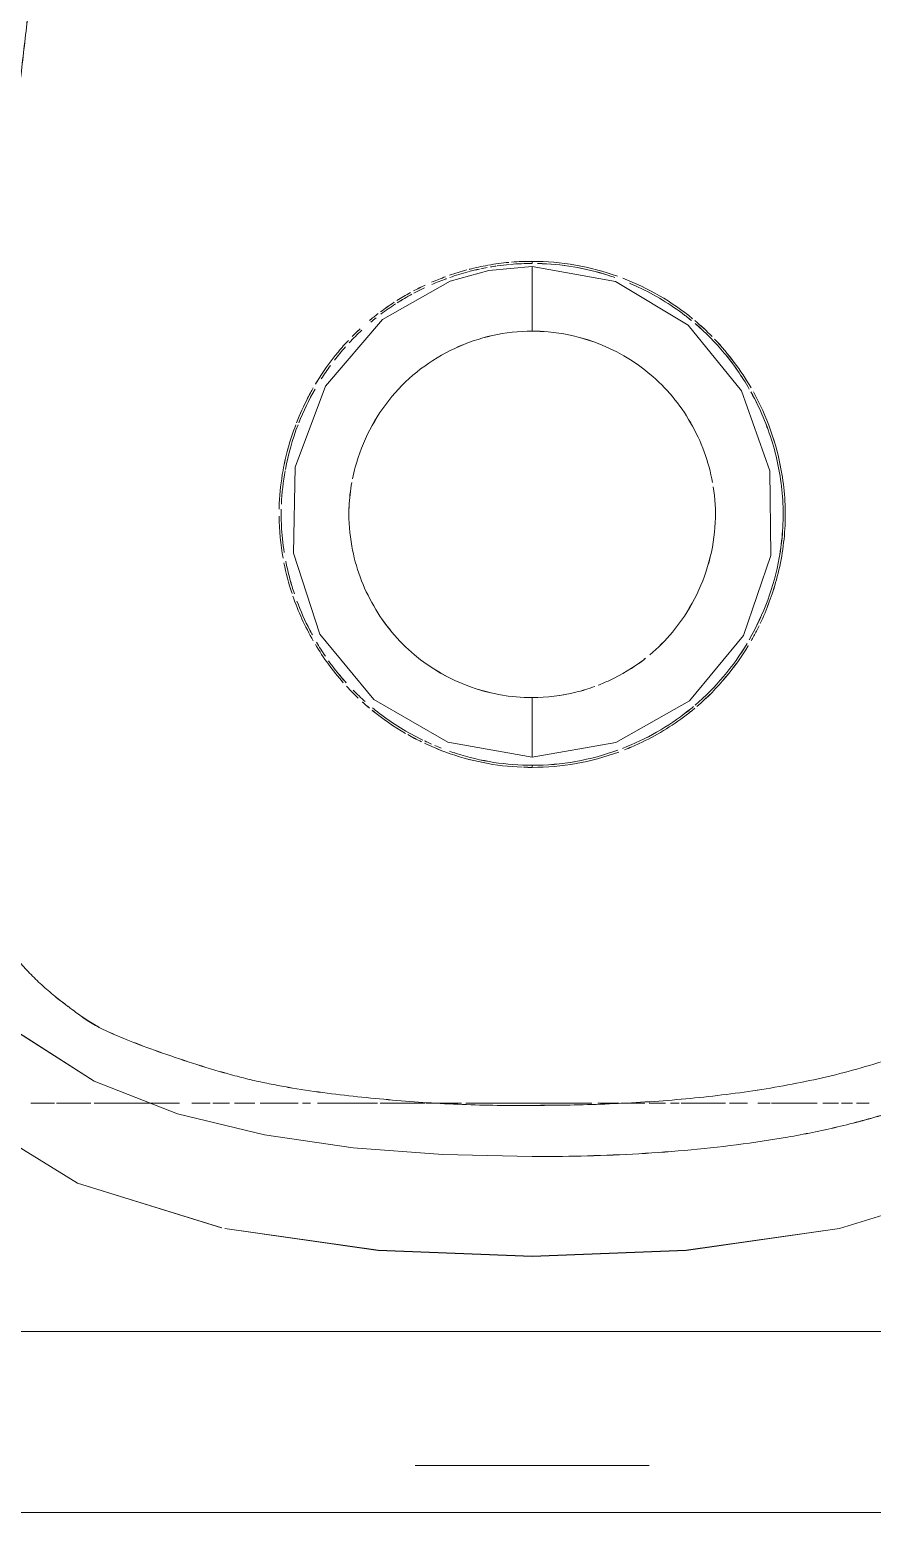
# Model space of a CAD drawing. Header units: millimetres. Extents: x -4000 to 187956, y -58990 to 162485.
# Drawn here: x 861.2 to 1041.2, y 77737.6 to 78054.4 of the extents above; entities that cross this region are included whole.
import ezdxf

# ---------------------------------------------------------------- set-up
doc = ezdxf.new("R2010")
doc.units = ezdxf.units.MM
doc.layers.add('P-SANR-FIXT', color=6, linetype='Continuous', lineweight=9)

# ---------------------------------------------------------------- blocks, each defined once
blk = doc.blocks.new('WCPan-SquattingPan-Vitra-ArkitektSeries-5952 - CMPX502N-V871-FFS - TANG 1')
at = {"layer": 'P-SANR-FIXT', "color": 90}
for p, q in [((0, 54.66), (0, 54.89)), ((0, -53.21), (0, -52.99))]:
    blk.add_line(p, q, dxfattribs=at)
at = {"layer": 'P-SANR-FIXT', "color": 254}
for p, q in [((0, 54.43), (0, 54.66)), ((0, -52.99), (0, -52.76)), ((-102.01, -124.95), (-107.06, -124.95)), ((-94.27, -124.95), (-101.59, -124.95)), ((-75.34, -124.95), (-93.54, -124.95)), ((-68.79, -124.95), (-72.67, -124.95)), ((-64.64, -124.95), (-68.19, -124.95)), ((-59.19, -124.95), (-63.54, -124.95)), ((-49.94, -124.95), (-58.11, -124.95)), ((-47.3, -124.95), (-49.02, -124.95)), ((-33.03, -124.95), (-45.86, -124.95)), ((-22.9, -124.95), (-32.45, -124.95)), ((-15.07, -124.95), (-22.68, -124.95)), ((-12.54, -124.95), (-14.16, -124.95)), ((12.75, -124.95), (10.49, -124.95)), ((18.61, -124.95), (14.05, -124.95)), ((24.06, -124.95), (19.02, -124.95)), ((28.47, -124.95), (24.95, -124.95)), ((31.4, -124.95), (29.53, -124.95)), ((33.54, -124.95), (31.85, -124.95)), ((41.26, -124.95), (36.64, -124.95)), ((45.98, -124.95), (42.18, -124.95)), ((50.8, -124.95), (48.18, -124.95)), ((52.91, -124.95), (51.1, -124.95)), ((59.11, -124.95), (52.97, -124.95)), ((65.41, -124.95), (62.03, -124.95)), ((71.99, -124.95), (69.22, -124.95)), ((-23.55, -212.38), (25, -212.38))]:
    blk.add_line(p, q, dxfattribs=at)
at = {"layer": 'P-SANR-FIXT', "color": 253}
for p, q in [((0, 40.86), (0, 39.97)), ((10.49, -124.95), (-12.54, -124.95)), ((36.64, -124.95), (33.54, -124.95)), ((60.87, -124.95), (59.11, -124.95)), ((68.38, -124.95), (66.03, -124.95)), ((-184.71, -173.73), (185.5, -173.73)), ((25, -202.38), (-25, -202.38)), ((25, -202.38), (-25, -202.38)), ((-185.38, -212.38), (-23.55, -212.38)), ((-25, -212.38), (25, -212.38)), ((-25, -212.38), (25, -212.38)), ((25, -212.38), (185.5, -212.38))]:
    blk.add_line(p, q, dxfattribs=at)
at = {"layer": 'P-SANR-FIXT', "color": 250}
for p, q in [((0, -38.3), (0, -39.21)), ((-250.56, -212.38), (250.56, -212.38))]:
    blk.add_line(p, q, dxfattribs=at)
at = {"layer": 'P-SANR-FIXT', "color": 250, "flags": 128}
for points in [[(0, -51.01), (-18, -47.85), (-33.81, -38.73), (-45.36, -24.77), (-50.98, -7.48), (-50.58, 10.93), (-44.1, 28.22), (-31.97, 42.5), (-17.51, 50.68), (-9.27, 52.94), (0, 53.77)], [(0, 53.77), (17.8, 50.59), (33.31, 41.29), (44.67, 27.2), (50.77, 10.15), (50.96, -7.94), (45.09, -25.06), (33.56, -38.99), (17.83, -47.93), (0, -51.01)], [(-129.51, -77.95), (-122.31, -95.64), (-109.64, -109.96), (-93.56, -120.23), (-75.73, -127.21), (-57.15, -131.73), (-38.22, -134.5), (-19.05, -135.95), (0, -136.38)]]:
    blk.add_lwpolyline(points, dxfattribs=at)
at = {"layer": 'P-SANR-FIXT', "color": 253, "flags": 128}
for points in [[(-66.3, -151.6), (-97.11, -142.05), (-125.05, -124.81), (-144.85, -98.72), (-152.19, -66.81), (-152.48, -52.9)], [(152.49, -53.09), (152.19, -66.81), (144.85, -98.72), (125.05, -124.81), (97.11, -142.05), (65.64, -151.75), (32.87, -156.4), (0, -157.68)], [(0, -157.68), (-32.88, -156.4), (-65.64, -151.75)]]:
    blk.add_lwpolyline(points, dxfattribs=at)
at = {"layer": 'P-SANR-FIXT', "color": 250}
for points, knots in [([(0, -125.43), (-5, -125.49), (-12.48, -125.39), (-22.41, -124.89), (-29.83, -124.31), (-37.27, -123.6), (-44.72, -122.74), (-50.87, -121.81), (-55.74, -120.91), (-59.33, -120.14), (-62.99, -119.24), (-68.07, -117.83), (-74.48, -115.82), (-81.64, -113.31), (-87.62, -111.02), (-91.77, -109.17), (-94.76, -107.48), (-96.78, -106.05), (-98.24, -104.94), (-99.12, -104.27), (-100.05, -103.57), (-101.25, -102.65), (-103.13, -101.12), (-105.41, -99.11), (-107.97, -96.54), (-110.28, -93.84), (-112.35, -90.87), (-114.24, -87.67), (-115.87, -84.42), (-117.23, -81.3), (-118.22, -78.41), (-118.9, -75.6), (-119.29, -73.25), (-119.54, -71.34), (-119.72, -69.84), (-119.87, -68.43), (-120, -66.8), (-120.06, -64.86), (-120.01, -61.98), (-119.92, -57.74), (-119.79, -51.56), (-119.56, -44.17), (-119.28, -36.03), (-118.95, -27.84), (-118.59, -19.7), (-118.26, -12.58), (-117.96, -6.71), (-117.72, -2.21), (-117.5, 1.64), (-117.31, 4.76), (-117.15, 7.15), (-117.01, 9.49), (-116.84, 12.43), (-116.64, 15.92), (-116.42, 20.03), (-116.07, 25.77), (-115.47, 34.04), (-114.14, 47.68), (-112.11, 67.27), (-110.06, 86.83), (-108.18, 103.26), (-106.67, 115.71), (-105.33, 125.94), (-104.2, 133.91), (-103.34, 139.7), (-102.43, 145.49), (-101.12, 153.5), (-99.34, 163.8), (-97.05, 176.38), (-94.68, 188.88), (-92.31, 201.03), (-90, 212.53), (-87.84, 223.11), (-86.23, 230.87), (-85.05, 236.41), (-83.88, 241.7), (-82.46, 247.76), (-80.84, 254.24), (-78.81, 261.93), (-77.01, 268.32), (-75.69, 273.02), (-75.02, 275.49), (-74.56, 277.26), (-74.15, 278.85), (-73.68, 280.62), (-73.24, 282.3), (-72.87, 283.64), (-72.63, 284.48), (-72.45, 285.02), (-72.3, 285.45), (-72.14, 285.92), (-71.89, 286.73), (-71.61, 287.68), (-71.39, 288.44), (-71.19, 289.15), (-70.99, 289.81), (-70.78, 290.45), (-70.54, 291.12), (-70.31, 291.73), (-70.12, 292.19), (-70, 292.47), (-69.9, 292.68), (-69.81, 292.91), (-69.69, 293.2), (-69.48, 293.73), (-69.21, 294.51), (-68.87, 295.48), (-68.35, 296.82), (-67.67, 298.23), (-66.81, 299.51), (-66.22, 300.25), (-65.73, 300.82), (-65.18, 301.4), (-64.39, 302.23), (-62.85, 303.76), (-60.28, 306.11), (-57.41, 308.36), (-55.05, 309.93), (-53.28, 310.94), (-51.51, 311.78), (-49.1, 312.78), (-45.97, 313.77), (-42.63, 314.54), (-40.15, 315), (-38.69, 315.25), (-37.21, 315.49), (-35.25, 315.76), (-31.89, 316.08), (-27.44, 316.33), (-22.03, 316.49), (-17.03, 316.62), (-12.49, 316.73), (-6.63, 316.75), (-2.57, 316.65), (0, 316.53)], [-1, -1, -1, -1, -0.97619, -0.964286, -0.952381, -0.940476, -0.928571, -0.916667, -0.910714, -0.904762, -0.89881, -0.892857, -0.880952, -0.869048, -0.857143, -0.845238, -0.833333, -0.821429, -0.815476, -0.8125, -0.809524, -0.803571, -0.797619, -0.785714, -0.77381, -0.761905, -0.75, -0.738095, -0.72619, -0.714286, -0.702381, -0.690476, -0.678571, -0.672619, -0.666667, -0.660714, -0.654762, -0.642857, -0.630952, -0.619048, -0.607143, -0.595238, -0.583333, -0.571429, -0.559524, -0.547619, -0.541667, -0.535714, -0.529762, -0.526786, -0.52381, -0.520833, -0.517857, -0.511905, -0.505952, -0.5, -0.488095, -0.47619, -0.464286, -0.452381, -0.446429, -0.440476, -0.434524, -0.431548, -0.428571, -0.425595, -0.422619, -0.416667, -0.410714, -0.404762, -0.39881, -0.392857, -0.386905, -0.380952, -0.377976, -0.375, -0.369048, -0.363095, -0.357143, -0.345238, -0.339286, -0.33631, -0.333333, -0.330357, -0.327381, -0.321429, -0.315476, -0.309524, -0.303571, -0.297619, -0.291667, -0.285714, -0.279762, -0.27381, -0.267857, -0.261905, -0.255952, -0.25, -0.244048, -0.241071, -0.239583, -0.238095, -0.236607, -0.235119, -0.232143, -0.22619, -0.220238, -0.214286, -0.202381, -0.196429, -0.193452, -0.190476, -0.1875, -0.184524, -0.178571, -0.166667, -0.154762, -0.14881, -0.142857, -0.136905, -0.130952, -0.119048, -0.107143, -0.10119, -0.098214, -0.095238, -0.089286, -0.083333, -0.071429, -0.059524, -0.047619, -0.035714, -0.02381, 0, 0, 0, 0]), ([(0, 316.53), (2.91, 316.53), (6.67, 316.6), (12.05, 316.65), (15.78, 316.63), (19.02, 316.59), (22.17, 316.52), (26.02, 316.39), (29.65, 316.18), (32.43, 315.97), (35.05, 315.73), (38.5, 315.34), (42.85, 314.56), (47.23, 313.39), (53.07, 311.22), (57.92, 308.47), (61.86, 305.25), (64.35, 302.67), (66.36, 299.98), (67.87, 297.39), (69.31, 294.3), (71.09, 289.58), (72.44, 284.94), (74.31, 278.18), (75.35, 274.37), (76.39, 270.55), (77.43, 266.66), (78.4, 262.95), (79.53, 258.6), (80.69, 254.04), (81.77, 249.7), (82.65, 246.14), (83.4, 243.03), (84.12, 240.03), (84.75, 237.34), (85.32, 234.92), (85.95, 232.21), (86.76, 228.63), (87.71, 224.41), (88.64, 220.17), (89.87, 214.52), (91.35, 207.46), (93.07, 198.97), (94.73, 190.45), (96.86, 179.12), (99.36, 165), (102.12, 148.02), (104.65, 131.02), (106.98, 113.9), (109.11, 96.69), (111.04, 79.52), (112.5, 65.22), (113.57, 53.77), (114.33, 45.2), (115.05, 36.59), (115.7, 28.28), (116.28, 20.25), (116.81, 12.5), (117.3, 4.87), (117.66, -1.27), (117.9, -5.54), (118.03, -7.95), (118.14, -10.07), (118.26, -12.37), (118.42, -15.62), (118.57, -18.8), (118.75, -23.01), (118.92, -26.99), (119.12, -32.14), (119.32, -37.75), (119.51, -43.34), (119.65, -47.98), (119.77, -51.91), (119.89, -56.33), (119.96, -59.45), (119.98, -61.38), (119.99, -62.74), (119.98, -64.61), (119.93, -66.83), (119.8, -69.14), (119.54, -71.59), (119.12, -74.24), (118.24, -78.27), (116.41, -83.83), (112.76, -90.72), (107.63, -97.17), (101.68, -102.53), (95.49, -106.82), (88.77, -110.51), (81.78, -113.58), (72.42, -116.94), (60.19, -120.15), (47.82, -122.31), (37.67, -123.57), (27.33, -124.56), (14.48, -125.28), (4.67, -125.43), (0, -125.43)], [0, 0, 0, 0, 0.014706, 0.022059, 0.029412, 0.033088, 0.036765, 0.044118, 0.051471, 0.055147, 0.058824, 0.066176, 0.073529, 0.080882, 0.088235, 0.102941, 0.110294, 0.117647, 0.125, 0.132353, 0.139706, 0.147059, 0.161765, 0.165441, 0.169118, 0.172794, 0.176471, 0.180147, 0.183824, 0.191176, 0.198529, 0.205882, 0.213235, 0.220588, 0.227941, 0.231618, 0.235294, 0.242647, 0.25, 0.257353, 0.264706, 0.279412, 0.294118, 0.308824, 0.323529, 0.352941, 0.382353, 0.411765, 0.441176, 0.470588, 0.5, 0.529412, 0.544118, 0.558824, 0.573529, 0.588235, 0.601103, 0.613971, 0.626838, 0.639706, 0.64614, 0.649357, 0.652574, 0.659007, 0.665441, 0.678309, 0.684743, 0.691176, 0.69761, 0.704044, 0.707261, 0.710478, 0.713695, 0.716912, 0.723346, 0.726562, 0.729779, 0.736213, 0.742647, 0.749081, 0.755515, 0.761949, 0.768382, 0.78125, 0.794118, 0.806985, 0.819853, 0.832721, 0.845588, 0.858456, 0.871324, 0.897059, 0.922794, 0.935662, 0.948529, 0.974265, 1, 1, 1, 1]), ([(0, 41.15), (0, 41.3), (0, 41.95), (0, 44.06), (0, 48.22), (0, 51.92), (0, 53.77)], [0.1111111, 0.1111111, 0.1111111, 0.1111111, 0.2222222, 0.4444444, 0.7222222, 1, 1, 1, 1]), ([(-38.37, 8.4), (-38.2, 9.26), (-37.33, 12.88), (-34.93, 19.03), (-30.2, 26.21), (-24, 32.15), (-14.21, 38.05), (-5.7, 40), (0, 39.97)], [0.562003, 0.562003, 0.562003, 0.562003, 0.5833333, 0.6527778, 0.7222222, 0.7916667, 0.8611111, 1, 1, 1, 1]), ([(0, 39.97), (9.11, 40.02), (22.74, 35), (33.05, 22.57), (35.95, 16.35), (36.73, 14.21)], [0, 0, 0, 0, 0.2222222, 0.3333333, 0.3888889, 0.3888889, 0.3888889, 0.3888889]), ([(38.67, 6.73), (39.06, 4.22), (39.38, -1.18), (38.06, -9.36), (34.93, -17.36), (31.78, -22.14), (29.95, -24.33)], [0.4517712, 0.4517712, 0.4517712, 0.4517712, 0.5138889, 0.5833333, 0.6527778, 0.7222222, 0.7222222, 0.7222222, 0.7222222]), ([(0, -38.3), (-9.11, -38.35), (-22.74, -33.33), (-34.52, -19.12), (-38.63, -7.91), (-39.19, -0.71), (-39.12, 1.92)], [0, 0, 0, 0, 0.2222222, 0.3333333, 0.4444444, 0.5087572, 0.5087572, 0.5087572, 0.5087572]), ([(24.23, -29.9), (24.09, -30.01), (21.71, -31.86), (18.34, -33.89), (14.9, -35.35), (14.06, -35.68)], [0.78735206, 0.78735206, 0.78735206, 0.78735206, 0.79166667, 0.86111111, 0.88288344, 0.88288344, 0.88288344, 0.88288344]), ([(0, -51.01), (0, -49.62), (0, -47.56), (0, -45.13), (0, -43.48), (0, -42.06), (0, -40.89), (0, -40), (0, -39.62), (0, -39.48)], [0, 0, 0, 0, 0.2222222, 0.3333333, 0.4444444, 0.5555556, 0.6666667, 0.7777778, 0.8888889, 0.8888889, 0.8888889, 0.8888889]), ([(0, -136.38), (6.8, -136.38), (17.68, -136.15), (32.53, -135.12), (43.7, -133.93), (54.55, -132.3), (65.19, -130.16), (75.88, -127.3), (86.05, -123.75), (96.06, -119.21), (105.49, -113.48), (112.51, -107.69), (117.48, -102.37), (120.89, -97.97), (123.84, -93.23), (127.07, -86.68), (128.74, -81.46), (129.51, -77.95)], [0, 0, 0, 0, 0.142857, 0.214286, 0.285714, 0.357143, 0.428571, 0.5, 0.571429, 0.642857, 0.714286, 0.785714, 0.821429, 0.857143, 0.892857, 0.928571, 1, 1, 1, 1])]:
    blk.add_open_spline(points, degree=3, knots=knots, dxfattribs=at)
at = {"layer": 'P-SANR-FIXT', "color": 253}
for points in [[(-13.46, 53.18), (-12.15, 53.53), (-10.83, 53.82), (-9.49, 54.06)], [(-9.36, 54.08), (-7.91, 54.34), (-6.45, 54.54), (-4.98, 54.67)], [(-8.9, 53.7), (-8.49, 53.77), (-8.08, 53.83), (-7.66, 53.89)], [(-7.47, 53.92), (-6.59, 54.05), (-5.7, 54.15), (-4.82, 54.23)], [(-4.61, 54.25), (-3.08, 54.38), (-1.54, 54.44), (0, 54.43)], [(-4.4, 54.72), (-2.93, 54.84), (-1.47, 54.9), (0, 54.89)], [(0, 54.89), (6.2, 54.92), (12.37, 53.81), (18.2, 51.72)], [(16.18, 51.92), (11.33, 53.47), (6.26, 54.34), (1.16, 54.42)], [(-21.48, 50.42), (-20.49, 50.85), (-19.49, 51.25), (-18.48, 51.62)], [(-21.44, 49.94), (-20.41, 50.39), (-19.37, 50.81), (-18.32, 51.19)], [(-17.65, 51.91), (-16.44, 52.34), (-15.21, 52.72), (-13.96, 53.05)], [(-17.6, 51.45), (-16.31, 51.9), (-15, 52.3), (-13.68, 52.66)], [(-13.5, 52.7), (-12.75, 52.9), (-12, 53.08), (-11.25, 53.24)], [(-10.98, 53.3), (-10.54, 53.4), (-10.09, 53.48), (-9.64, 53.57)], [(19.36, 51.29), (24.74, 49.21), (29.81, 46.29), (34.27, 42.64)], [(-28.89, 46.5), (-27.94, 47.1), (-26.97, 47.67), (-25.98, 48.21)], [(-28.84, 46.01), (-27.8, 46.66), (-26.75, 47.28), (-25.67, 47.87)], [(-25.35, 48.56), (-24.52, 49), (-23.68, 49.41), (-22.83, 49.81)], [(-25.27, 48.09), (-24.51, 48.49), (-23.75, 48.87), (-22.98, 49.24)], [(-32.42, 44.08), (-31.45, 44.8), (-30.46, 45.5), (-29.44, 46.15)], [(-32.32, 43.59), (-31.3, 44.36), (-30.25, 45.09), (-29.18, 45.79)], [(-34.74, 42.24), (-34.14, 42.74), (-33.53, 43.24), (-32.9, 43.71)], [(34.74, 42.25), (36.02, 41.17), (37.25, 40.03), (38.42, 38.84)], [(-39.08, 37.49), (-38.21, 38.42), (-37.31, 39.32), (-36.38, 40.18)], [(-38.43, 38.84), (-37.87, 39.4), (-37.3, 39.95), (-36.73, 40.49)], [(38.95, 38.29), (41.95, 35.14), (44.58, 31.63), (46.75, 27.85)], [(-42.23, 33.77), (-41.48, 34.75), (-40.69, 35.7), (-39.87, 36.62)], [(-45.04, 29.79), (-44.42, 30.76), (-43.76, 31.72), (-43.08, 32.65)], [(-49.82, 20.43), (-48.84, 22.9), (-47.68, 25.31), (-46.36, 27.62)], [(-52.7, 10.42), (-52.09, 13.67), (-51.18, 16.87), (-50, 19.96)], [(36.73, 14.21), (37.51, 12.07), (38.11, 9.86), (38.52, 7.62)], [(-53.54, 3.04), (-53.44, 5.42), (-53.17, 7.79), (-52.75, 10.13)], [(-53.2, -8.54), (-53.73, -5.58), (-54.02, -2.57), (-54.05, 0.44)], [(-51.28, -16.07), (-51.99, -13.92), (-52.57, -11.73), (-53.01, -9.52)], [(-46.75, -26.18), (-48.5, -23.14), (-49.95, -19.93), (-51.09, -16.61)], [(29.95, -24.33), (28.5, -26.08), (26.88, -27.7), (25.14, -29.16)], [(-40.33, -35.12), (-42.56, -32.59), (-44.57, -29.85), (-46.3, -26.94)], [(-44.16, -29.46), (-44.83, -28.48), (-45.47, -27.47), (-46.07, -26.44)], [(34.79, -39.93), (39.18, -36.18), (42.93, -31.69), (45.9, -26.73)], [(-37.13, -38.43), (-37.99, -37.62), (-38.82, -36.77), (-39.62, -35.9)], [(-35.69, -39.14), (-36.55, -38.37), (-37.39, -37.57), (-38.2, -36.75)], [(13.37, -35.93), (12.05, -36.42), (10.7, -36.83), (9.33, -37.17)], [(-34.73, -40.58), (-35.25, -40.14), (-35.76, -39.7), (-36.26, -39.25)], [(-27.02, -45.97), (-29.54, -44.52), (-31.94, -42.87), (-34.19, -41.03)], [(19.28, -49.16), (24.31, -47.21), (29.05, -44.52), (33.28, -41.18)], [(-23.62, -47.76), (-24.62, -47.28), (-25.61, -46.76), (-26.58, -46.21)], [(-18.47, -49.95), (-20, -49.39), (-21.5, -48.76), (-22.97, -48.07)], [(-2.14, -53.18), (-7.71, -52.98), (-13.23, -51.86), (-18.47, -49.95)], [(0, -52.76), (-5.49, -52.79), (-10.96, -51.92), (-16.18, -50.25)], [(0, -52.76), (6.24, -52.8), (12.46, -51.66), (18.32, -49.52)], [(18.48, -49.95), (12.57, -52.11), (6.3, -53.25), (0, -53.21)], [(0, -53.21), (-0.62, -53.22), (-1.25, -53.21), (-1.87, -53.19)]]:
    blk.add_open_spline(points, degree=3, dxfattribs=at)
at = {"layer": 'P-SANR-FIXT', "color": 254}
for points in [[(17.66, 51.43), (17.17, 51.6), (16.67, 51.77), (16.18, 51.92)], [(-34.45, 41.9), (-34.06, 42.22), (-33.67, 42.54), (-33.28, 42.85)], [(34, 42.26), (33.6, 42.59), (33.2, 42.91), (32.79, 43.23)], [(0, 40.86), (0, 40.9), (0, 40.99), (0, 41.15)], [(-32.78, -41.56), (-33.22, -41.22), (-33.66, -40.87), (-34.09, -40.51)], [(0, -39.48), (0, -39.34), (0, -39.25), (0, -39.21)], [(33.28, -41.18), (33.67, -40.87), (34.06, -40.55), (34.44, -40.23)], [(-19.4, -49.11), (-19.86, -48.93), (-20.32, -48.74), (-20.77, -48.55)], [(-16.18, -50.25), (-16.67, -50.09), (-17.16, -49.93), (-17.65, -49.76)]]:
    blk.add_open_spline(points, degree=3, dxfattribs=at)
at = {"layer": 'P-SANR-FIXT', "color": 253}
for points, knots in [([(32.79, 43.23), (32.73, 43.27), (29.59, 45.68), (25.58, 48.1), (21.4, 49.96), (20.77, 50.23)], [0.79040659, 0.79040659, 0.79040659, 0.79040659, 0.79166667, 0.86111111, 0.87323615, 0.87323615, 0.87323615, 0.87323615]), ([(46.36, 27.62), (44.81, 30.32), (41.33, 35.34), (37.05, 39.67), (34.8, 41.59)], [0.6666667, 0.6666667, 0.6666667, 0.6666667, 0.7222222, 0.7750253, 0.7750253, 0.7750253, 0.7750253]), ([(-46.25, 28.69), (-44.81, 31.11), (-42.56, 34.31), (-39.97, 37.22), (-39.23, 38.01)], [0.672466, 0.672466, 0.672466, 0.672466, 0.72222222, 0.74136806, 0.74136806, 0.74136806, 0.74136806]), ([(-50.3, 20.43), (-49.59, 22.25), (-48.45, 24.75), (-47.14, 27.16), (-46.75, 27.84)], [0.61823558, 0.61823558, 0.61823558, 0.61823558, 0.65277778, 0.66666667, 0.66666667, 0.66666667, 0.66666667]), ([(46.35, -25.95), (49.46, -20.54), (53.01, -10.87), (53.99, 3.19), (52.12, 14.79), (49.06, 22.62), (46.96, 26.55), (46.69, 27.03)], [0.3333333, 0.3333333, 0.3333333, 0.3333333, 0.4444444, 0.5138889, 0.5833333, 0.6527778, 0.6626748, 0.6626748, 0.6626748, 0.6626748]), ([(47.23, 27), (50.11, 21.77), (53.48, 12.32), (54.45, -1.53), (52.66, -12.63), (50.13, -19.46), (48.7, -22.46)], [0.3390994, 0.3390994, 0.3390994, 0.3390994, 0.4444444, 0.5138889, 0.5833333, 0.6419707, 0.6419707, 0.6419707, 0.6419707]), ([(-53.19, 10.27), (-52.91, 11.79), (-52.16, 15.08), (-51.12, 18.29), (-50.47, 19.99)], [0.55594752, 0.55594752, 0.55594752, 0.55594752, 0.58333333, 0.61544224, 0.61544224, 0.61544224, 0.61544224]), ([(-54.04, 1.92), (-54.03, 2.34), (-53.94, 5.12), (-53.62, 7.88), (-53.2, 10.2)], [0.50638549, 0.50638549, 0.50638549, 0.50638549, 0.51388889, 0.55555556, 0.55555556, 0.55555556, 0.55555556]), ([(-39.12, 1.92), (-39.11, 2.13), (-39.04, 4.04), (-38.82, 5.95), (-38.52, 7.63)], [0.50875715, 0.50875715, 0.50875715, 0.50875715, 0.51388889, 0.55555556, 0.55555556, 0.55555556, 0.55555556]), ([(-52.95, -7.31), (-53.25, -5.39), (-53.57, -2.31), (-53.6, 0.78), (-53.58, 1.91)], [-0.54865698, -0.54865698, -0.54865698, -0.54865698, -0.51388889, -0.49357313, -0.49357313, -0.49357313, -0.49357313]), ([(-50.77, -16.13), (-51.11, -15.1), (-51.82, -12.79), (-52.37, -10.44), (-52.62, -9.14)], [-0.60269505, -0.60269505, -0.60269505, -0.60269505, -0.58333333, -0.55966892, -0.55966892, -0.55966892, -0.55966892]), ([(-46.92, -24.93), (-47.11, -24.59), (-48.36, -22.24), (-49.43, -19.81), (-50.22, -17.69)], [-0.6597448, -0.6597448, -0.6597448, -0.6597448, -0.65277778, -0.61248534, -0.61248534, -0.61248534, -0.61248534]), ([(48.45, -22.96), (48.27, -23.34), (47.72, -24.42), (47.14, -25.49), (46.75, -26.17)], [0.64526952, 0.64526952, 0.64526952, 0.64526952, 0.65277778, 0.66666667, 0.66666667, 0.66666667, 0.66666667]), ([(46.14, -27.22), (44.72, -29.57), (41.42, -34.23), (37.41, -38.29), (35.16, -40.21)], [0.6738242, 0.6738242, 0.6738242, 0.6738242, 0.7222222, 0.7745157, 0.7745157, 0.7745157, 0.7745157]), ([(-39.73, -35.12), (-40.17, -34.63), (-41.47, -33.12), (-42.69, -31.55), (-43.46, -30.47)], [-0.73399178, -0.73399178, -0.73399178, -0.73399178, -0.72222222, -0.69857426, -0.69857426, -0.69857426, -0.69857426]), ([(34.74, -40.57), (34.14, -41.07), (30.46, -44.02), (25.41, -47.07), (20.74, -49.07), (19.68, -49.49)], [0.7777778, 0.7777778, 0.7777778, 0.7777778, 0.7916667, 0.8611111, 0.8813171, 0.8813171, 0.8813171, 0.8813171]), ([(-23.32, -47.4), (-26.6, -45.81), (-29.79, -43.86), (-32.73, -41.6), (-32.78, -41.56)], [-0.8566207, -0.8566207, -0.8566207, -0.8566207, -0.79166667, -0.79044877, -0.79044877, -0.79044877, -0.79044877]), ([(-21.47, -48.25), (-21.86, -48.08), (-22.36, -47.85), (-22.86, -47.62), (-22.98, -47.56)], [-0.868709303, -0.868709303, -0.868709303, -0.868709303, -0.861111111, -0.85884869, -0.85884869, -0.85884869, -0.85884869])]:
    blk.add_open_spline(points, degree=3, knots=knots, dxfattribs=at)
at = {"layer": 'P-SANR-FIXT', "color": 250}
blk.add_open_spline([(9.33, -37.17), (6.29, -37.93), (3.15, -38.32), (0, -38.3)], degree=3, dxfattribs=at)
blk = doc.blocks.new('CMF2_NHAXUONG_A_rvt-1-FFS - TANG 1')
at = {"layer": 'P-SANR-FIXT', "color": 90}
for p, q in [((968.54, 78004.66), (968.54, 78004.89)), ((968.54, 77896.79), (968.54, 77897.02))]:
    blk.add_line(p, q, dxfattribs=at)
at = {"layer": 'P-SANR-FIXT', "color": 254}
for p, q in [((968.54, 78004.43), (968.54, 78004.66)), ((968.54, 77897.02), (968.54, 77897.25)), ((866.53, 77825.05), (861.48, 77825.05)), ((874.27, 77825.05), (866.94, 77825.05)), ((893.2, 77825.05), (875, 77825.05)), ((899.75, 77825.05), (895.87, 77825.05)), ((903.9, 77825.05), (900.35, 77825.05)), ((909.35, 77825.05), (904.99, 77825.05)), ((918.6, 77825.05), (910.43, 77825.05)), ((921.23, 77825.05), (919.52, 77825.05)), ((935.51, 77825.05), (922.68, 77825.05)), ((945.64, 77825.05), (936.08, 77825.05)), ((953.47, 77825.05), (945.86, 77825.05)), ((956, 77825.05), (954.38, 77825.05)), ((981.29, 77825.05), (979.02, 77825.05)), ((987.14, 77825.05), (982.59, 77825.05)), ((992.6, 77825.05), (987.55, 77825.05)), ((997.01, 77825.05), (993.49, 77825.05)), ((999.93, 77825.05), (998.07, 77825.05)), ((1002.08, 77825.05), (1000.39, 77825.05)), ((1009.8, 77825.05), (1005.18, 77825.05)), ((1014.51, 77825.05), (1010.71, 77825.05)), ((1019.34, 77825.05), (1016.72, 77825.05)), ((1021.45, 77825.05), (1019.63, 77825.05)), ((1027.65, 77825.05), (1021.51, 77825.05)), ((1033.95, 77825.05), (1030.57, 77825.05)), ((1040.53, 77825.05), (1037.76, 77825.05)), ((944.98, 77737.63), (993.54, 77737.63))]:
    blk.add_line(p, q, dxfattribs=at)
at = {"layer": 'P-SANR-FIXT', "color": 253}
for p, q in [((968.54, 77990.86), (968.54, 77989.98)), ((979.02, 77825.05), (956, 77825.05)), ((1005.18, 77825.05), (1002.08, 77825.05)), ((1029.41, 77825.05), (1027.65, 77825.05)), ((1036.92, 77825.05), (1034.57, 77825.05)), ((783.83, 77776.27), (1154.04, 77776.27)), ((993.54, 77747.63), (943.54, 77747.63)), ((993.54, 77747.63), (943.54, 77747.63)), ((783.16, 77737.63), (944.98, 77737.63)), ((943.54, 77737.63), (993.54, 77737.63)), ((943.54, 77737.63), (993.54, 77737.63)), ((993.54, 77737.63), (1154.04, 77737.63))]:
    blk.add_line(p, q, dxfattribs=at)
at = {"layer": 'P-SANR-FIXT', "color": 250}
for p, q in [((968.54, 77911.71), (968.54, 77910.79)), ((717.98, 77737.63), (1219.1, 77737.63))]:
    blk.add_line(p, q, dxfattribs=at)
at = {"layer": 'P-SANR-FIXT', "color": 250, "flags": 128}
for points in [[(968.54, 77898.99), (950.54, 77902.15), (934.73, 77911.27), (923.18, 77925.24), (917.56, 77942.52), (917.95, 77960.93), (924.44, 77978.23), (936.57, 77992.5), (951.03, 78000.69), (959.26, 78002.95), (968.54, 78003.78)], [(968.54, 78003.78), (986.34, 78000.6), (1001.85, 77991.29), (1013.21, 77977.21), (1019.3, 77960.16), (1019.5, 77942.06), (1013.63, 77924.95), (1002.1, 77911.02), (986.37, 77902.07), (968.54, 77898.99)], [(839.03, 77872.06), (846.23, 77854.36), (858.89, 77840.04), (874.98, 77829.77), (892.81, 77822.8), (911.39, 77818.28), (930.32, 77815.51), (949.49, 77814.05), (968.54, 77813.63)]]:
    blk.add_lwpolyline(points, dxfattribs=at)
at = {"layer": 'P-SANR-FIXT', "color": 253, "flags": 128}
for points in [[(902.23, 77798.4), (871.43, 77807.96), (843.48, 77825.2), (823.69, 77851.29), (816.35, 77883.2), (816.06, 77897.11)], [(1121.02, 77896.91), (1120.72, 77883.19), (1113.39, 77851.28), (1093.59, 77825.2), (1065.65, 77807.96), (1034.18, 77798.26), (1001.41, 77793.61), (968.54, 77792.33)], [(968.54, 77792.33), (935.66, 77793.61), (902.9, 77798.26)]]:
    blk.add_lwpolyline(points, dxfattribs=at)
at = {"layer": 'P-SANR-FIXT', "color": 250}
for points, knots in [([(968.54, 77824.58), (963.54, 77824.51), (956.06, 77824.61), (946.13, 77825.11), (938.71, 77825.69), (931.27, 77826.41), (923.82, 77827.27), (917.67, 77828.19), (912.8, 77829.1), (909.21, 77829.86), (905.54, 77830.77), (900.47, 77832.18), (894.06, 77834.18), (886.9, 77836.7), (880.92, 77838.99), (876.77, 77840.83), (873.78, 77842.53), (871.75, 77843.96), (870.3, 77845.06), (869.42, 77845.73), (868.48, 77846.44), (867.28, 77847.36), (865.41, 77848.88), (863.13, 77850.89), (860.56, 77853.47), (858.26, 77856.17), (856.19, 77859.13), (854.3, 77862.33), (852.67, 77865.58), (851.31, 77868.7), (850.32, 77871.59), (849.64, 77874.41), (849.25, 77876.75), (849, 77878.66), (848.82, 77880.16), (848.67, 77881.57), (848.54, 77883.2), (848.48, 77885.14), (848.53, 77888.02), (848.61, 77892.26), (848.75, 77898.44), (848.97, 77905.84), (849.26, 77913.97), (849.59, 77922.17), (849.95, 77930.3), (850.28, 77937.42), (850.57, 77943.29), (850.82, 77947.8), (851.04, 77951.64), (851.23, 77954.76), (851.38, 77957.16), (851.53, 77959.5), (851.7, 77962.44), (851.89, 77965.92), (852.12, 77970.04), (852.47, 77975.77), (853.07, 77984.04), (854.4, 77997.69), (856.43, 78017.27), (858.48, 78036.83), (860.35, 78053.27), (861.87, 78065.71), (863.21, 78075.94), (864.33, 78083.92), (865.19, 78089.7), (866.1, 78095.5), (867.41, 78103.5), (869.19, 78113.8), (871.48, 78126.38), (873.85, 78138.89), (876.23, 78151.04), (878.53, 78162.54), (880.7, 78173.11), (882.31, 78180.87), (883.49, 78186.42), (884.66, 78191.7), (886.08, 78197.76), (887.7, 78204.25), (889.73, 78211.93), (891.53, 78218.32), (892.85, 78223.03), (893.52, 78225.49), (893.98, 78227.26), (894.39, 78228.85), (894.85, 78230.62), (895.3, 78232.31), (895.67, 78233.64), (895.91, 78234.49), (896.09, 78235.03), (896.23, 78235.45), (896.4, 78235.92), (896.65, 78236.73), (896.93, 78237.69), (897.15, 78238.45), (897.35, 78239.16), (897.55, 78239.81), (897.76, 78240.46), (897.99, 78241.13), (898.23, 78241.73), (898.42, 78242.19), (898.54, 78242.47), (898.63, 78242.69), (898.73, 78242.91), (898.85, 78243.21), (899.06, 78243.74), (899.33, 78244.52), (899.67, 78245.49), (900.19, 78246.83), (900.87, 78248.23), (901.73, 78249.51), (902.32, 78250.26), (902.81, 78250.82), (903.36, 78251.41), (904.15, 78252.23), (905.69, 78253.77), (908.26, 78256.12), (911.13, 78258.37), (913.49, 78259.94), (915.26, 78260.95), (917.02, 78261.79), (919.44, 78262.78), (922.57, 78263.78), (925.91, 78264.54), (928.38, 78265.01), (929.84, 78265.25), (931.33, 78265.5), (933.29, 78265.76), (936.65, 78266.08), (941.1, 78266.34), (946.51, 78266.49), (951.51, 78266.62), (956.05, 78266.73), (961.91, 78266.75), (965.97, 78266.66), (968.54, 78266.54)], [-1, -1, -1, -1, -0.97619, -0.964286, -0.952381, -0.940476, -0.928571, -0.916667, -0.910714, -0.904762, -0.89881, -0.892857, -0.880952, -0.869048, -0.857143, -0.845238, -0.833333, -0.821429, -0.815476, -0.8125, -0.809524, -0.803571, -0.797619, -0.785714, -0.77381, -0.761905, -0.75, -0.738095, -0.72619, -0.714286, -0.702381, -0.690476, -0.678571, -0.672619, -0.666667, -0.660714, -0.654762, -0.642857, -0.630952, -0.619048, -0.607143, -0.595238, -0.583333, -0.571429, -0.559524, -0.547619, -0.541667, -0.535714, -0.529762, -0.526786, -0.52381, -0.520833, -0.517857, -0.511905, -0.505952, -0.5, -0.488095, -0.47619, -0.464286, -0.452381, -0.446429, -0.440476, -0.434524, -0.431548, -0.428571, -0.425595, -0.422619, -0.416667, -0.410714, -0.404762, -0.39881, -0.392857, -0.386905, -0.380952, -0.377976, -0.375, -0.369048, -0.363095, -0.357143, -0.345238, -0.339286, -0.33631, -0.333333, -0.330357, -0.327381, -0.321429, -0.315476, -0.309524, -0.303571, -0.297619, -0.291667, -0.285714, -0.279762, -0.27381, -0.267857, -0.261905, -0.255952, -0.25, -0.244048, -0.241071, -0.239583, -0.238095, -0.236607, -0.235119, -0.232143, -0.22619, -0.220238, -0.214286, -0.202381, -0.196429, -0.193452, -0.190476, -0.1875, -0.184524, -0.178571, -0.166667, -0.154762, -0.14881, -0.142857, -0.136905, -0.130952, -0.119048, -0.107143, -0.10119, -0.098214, -0.095238, -0.089286, -0.083333, -0.071429, -0.059524, -0.047619, -0.035714, -0.02381, 0, 0, 0, 0]), ([(968.54, 78266.54), (971.45, 78266.54), (975.2, 78266.6), (980.59, 78266.65), (984.32, 78266.64), (987.55, 78266.59), (990.7, 78266.52), (994.55, 78266.39), (998.19, 78266.18), (1000.96, 78265.97), (1003.59, 78265.74), (1007.04, 78265.35), (1011.38, 78264.57), (1015.77, 78263.39), (1021.61, 78261.23), (1026.45, 78258.48), (1030.4, 78255.26), (1032.89, 78252.67), (1034.9, 78249.99), (1036.41, 78247.4), (1037.85, 78244.3), (1039.63, 78239.59), (1040.98, 78234.94), (1042.84, 78228.18), (1043.89, 78224.37), (1044.92, 78220.55), (1045.96, 78216.67), (1046.94, 78212.96), (1048.07, 78208.6), (1049.23, 78204.05), (1050.31, 78199.7), (1051.18, 78196.14), (1051.94, 78193.03), (1052.65, 78190.04), (1053.29, 78187.35), (1053.85, 78184.93), (1054.48, 78182.21), (1055.3, 78178.63), (1056.25, 78174.41), (1057.18, 78170.17), (1058.4, 78164.53), (1059.89, 78157.46), (1061.61, 78148.97), (1063.27, 78140.46), (1065.4, 78129.13), (1067.89, 78115), (1070.66, 78098.03), (1073.19, 78081.02), (1075.52, 78063.91), (1077.65, 78046.7), (1079.58, 78029.53), (1081.03, 78015.22), (1082.11, 78003.77), (1082.87, 77995.2), (1083.59, 77986.6), (1084.24, 77978.28), (1084.82, 77970.26), (1085.35, 77962.51), (1085.84, 77954.88), (1086.2, 77948.74), (1086.44, 77944.46), (1086.57, 77942.05), (1086.68, 77939.94), (1086.8, 77937.64), (1086.96, 77934.38), (1087.1, 77931.21), (1087.29, 77927), (1087.46, 77923.01), (1087.66, 77917.86), (1087.86, 77912.25), (1088.04, 77906.66), (1088.19, 77902.02), (1088.31, 77898.09), (1088.43, 77893.67), (1088.5, 77890.56), (1088.52, 77888.62), (1088.53, 77887.26), (1088.52, 77885.4), (1088.47, 77883.18), (1088.33, 77880.87), (1088.08, 77878.42), (1087.65, 77875.76), (1086.77, 77871.73), (1084.95, 77866.18), (1081.3, 77859.29), (1076.17, 77852.83), (1070.22, 77847.47), (1064.02, 77843.18), (1057.3, 77839.49), (1050.32, 77836.42), (1040.95, 77833.06), (1028.73, 77829.85), (1016.35, 77827.7), (1006.21, 77826.43), (995.86, 77825.44), (983.01, 77824.72), (973.21, 77824.58), (968.54, 77824.58)], [0, 0, 0, 0, 0.014706, 0.022059, 0.029412, 0.033088, 0.036765, 0.044118, 0.051471, 0.055147, 0.058824, 0.066176, 0.073529, 0.080882, 0.088235, 0.102941, 0.110294, 0.117647, 0.125, 0.132353, 0.139706, 0.147059, 0.161765, 0.165441, 0.169118, 0.172794, 0.176471, 0.180147, 0.183824, 0.191176, 0.198529, 0.205882, 0.213235, 0.220588, 0.227941, 0.231618, 0.235294, 0.242647, 0.25, 0.257353, 0.264706, 0.279412, 0.294118, 0.308824, 0.323529, 0.352941, 0.382353, 0.411765, 0.441176, 0.470588, 0.5, 0.529412, 0.544118, 0.558824, 0.573529, 0.588235, 0.601103, 0.613971, 0.626838, 0.639706, 0.64614, 0.649357, 0.652574, 0.659007, 0.665441, 0.678309, 0.684743, 0.691176, 0.69761, 0.704044, 0.707261, 0.710478, 0.713695, 0.716912, 0.723346, 0.726562, 0.729779, 0.736213, 0.742647, 0.749081, 0.755515, 0.761949, 0.768382, 0.78125, 0.794118, 0.806985, 0.819853, 0.832721, 0.845588, 0.858456, 0.871324, 0.897059, 0.922794, 0.935662, 0.948529, 0.974265, 1, 1, 1, 1]), ([(968.54, 77991.15), (968.54, 77991.31), (968.54, 77991.95), (968.54, 77994.07), (968.54, 77998.23), (968.54, 78001.92), (968.54, 78003.78)], [0.1111111, 0.1111111, 0.1111111, 0.1111111, 0.2222222, 0.4444444, 0.7222222, 1, 1, 1, 1]), ([(930.17, 77958.41), (930.34, 77959.26), (931.2, 77962.89), (933.61, 77969.03), (938.34, 77976.22), (944.54, 77982.15), (954.33, 77988.06), (962.84, 77990.01), (968.54, 77989.98)], [0.562003, 0.562003, 0.562003, 0.562003, 0.5833333, 0.6527778, 0.7222222, 0.7916667, 0.8611111, 1, 1, 1, 1]), ([(968.54, 77989.98), (977.65, 77990.03), (991.28, 77985), (1001.59, 77972.57), (1004.48, 77966.35), (1005.27, 77964.21)], [0, 0, 0, 0, 0.2222222, 0.3333333, 0.3888889, 0.3888889, 0.3888889, 0.3888889]), ([(1007.21, 77956.74), (1007.6, 77954.22), (1007.91, 77948.82), (1006.59, 77940.64), (1003.47, 77932.65), (1000.31, 77927.86), (998.49, 77925.67)], [0.4517712, 0.4517712, 0.4517712, 0.4517712, 0.5138889, 0.5833333, 0.6527778, 0.7222222, 0.7222222, 0.7222222, 0.7222222]), ([(968.54, 77911.71), (959.43, 77911.66), (945.8, 77916.68), (934.02, 77930.89), (929.91, 77942.09), (929.34, 77949.29), (929.42, 77951.92)], [0, 0, 0, 0, 0.2222222, 0.3333333, 0.4444444, 0.5087572, 0.5087572, 0.5087572, 0.5087572]), ([(992.77, 77920.11), (992.63, 77920), (990.24, 77918.15), (986.87, 77916.12), (983.43, 77914.65), (982.6, 77914.33)], [0.78735206, 0.78735206, 0.78735206, 0.78735206, 0.79166667, 0.86111111, 0.88288344, 0.88288344, 0.88288344, 0.88288344]), ([(968.54, 77898.99), (968.54, 77900.38), (968.54, 77902.44), (968.54, 77904.88), (968.54, 77906.52), (968.54, 77907.95), (968.54, 77909.11), (968.54, 77910), (968.54, 77910.39), (968.54, 77910.53)], [0, 0, 0, 0, 0.2222222, 0.3333333, 0.4444444, 0.5555556, 0.6666667, 0.7777778, 0.8888889, 0.8888889, 0.8888889, 0.8888889]), ([(968.54, 77813.63), (975.34, 77813.63), (986.21, 77813.86), (1001.07, 77814.89), (1012.24, 77816.08), (1023.09, 77817.7), (1033.72, 77819.85), (1044.42, 77822.71), (1054.59, 77826.25), (1064.6, 77830.8), (1074.03, 77836.53), (1081.04, 77842.32), (1086.02, 77847.64), (1089.42, 77852.03), (1092.38, 77856.77), (1095.61, 77863.33), (1097.28, 77868.55), (1098.04, 77872.05)], [0, 0, 0, 0, 0.142857, 0.214286, 0.285714, 0.357143, 0.428571, 0.5, 0.571429, 0.642857, 0.714286, 0.785714, 0.821429, 0.857143, 0.892857, 0.928571, 1, 1, 1, 1])]:
    blk.add_open_spline(points, degree=3, knots=knots, dxfattribs=at)
at = {"layer": 'P-SANR-FIXT', "color": 253}
for points in [[(955.07, 78003.19), (956.39, 78003.53), (957.71, 78003.82), (959.05, 78004.06)], [(959.18, 78004.09), (960.63, 78004.34), (962.09, 78004.54), (963.56, 78004.68)], [(959.63, 78003.7), (960.05, 78003.77), (960.46, 78003.84), (960.88, 78003.9)], [(961.07, 78003.93), (961.95, 78004.05), (962.83, 78004.15), (963.72, 78004.23)], [(963.93, 78004.25), (965.46, 78004.38), (967, 78004.44), (968.54, 78004.43)], [(964.14, 78004.73), (965.6, 78004.84), (967.07, 78004.9), (968.54, 78004.89)], [(968.54, 78004.89), (974.74, 78004.93), (980.91, 78003.82), (986.73, 78001.73)], [(984.72, 78001.93), (979.86, 78003.48), (974.79, 78004.34), (969.7, 78004.43)], [(947.06, 78000.42), (948.05, 78000.85), (949.05, 78001.25), (950.06, 78001.62)], [(947.1, 77999.95), (948.13, 78000.39), (949.17, 78000.81), (950.22, 78001.2)], [(950.89, 78001.92), (952.1, 78002.34), (953.33, 78002.72), (954.57, 78003.06)], [(950.94, 78001.45), (952.23, 78001.9), (953.54, 78002.31), (954.86, 78002.66)], [(955.04, 78002.71), (955.79, 78002.9), (956.54, 78003.08), (957.29, 78003.25)], [(957.55, 78003.3), (958, 78003.4), (958.45, 78003.49), (958.9, 78003.57)], [(987.89, 78001.29), (993.28, 77999.22), (998.35, 77996.3), (1002.81, 77992.64)], [(939.65, 77996.51), (940.6, 77997.11), (941.57, 77997.68), (942.55, 77998.22)], [(939.7, 77996.01), (940.74, 77996.67), (941.79, 77997.29), (942.87, 77997.87)], [(943.19, 77998.56), (944.02, 77999), (944.86, 77999.42), (945.71, 77999.81)], [(943.27, 77998.09), (944.02, 77998.49), (944.79, 77998.88), (945.56, 77999.24)], [(936.12, 77994.08), (937.09, 77994.81), (938.08, 77995.5), (939.1, 77996.16)], [(936.22, 77993.59), (937.24, 77994.36), (938.29, 77995.1), (939.36, 77995.79)], [(933.8, 77992.25), (934.4, 77992.75), (935.01, 77993.24), (935.64, 77993.72)], [(1003.27, 77992.25), (1004.55, 77991.18), (1005.78, 77990.04), (1006.96, 77988.84)], [(929.46, 77987.5), (930.33, 77988.42), (931.22, 77989.32), (932.15, 77990.19)], [(930.11, 77988.85), (930.67, 77989.41), (931.23, 77989.96), (931.81, 77990.49)], [(1007.49, 77988.3), (1010.49, 77985.15), (1013.11, 77981.63), (1015.29, 77977.85)], [(926.3, 77983.78), (927.06, 77984.75), (927.85, 77985.7), (928.67, 77986.62)], [(923.5, 77979.79), (924.12, 77980.77), (924.78, 77981.72), (925.46, 77982.66)], [(918.72, 77970.43), (919.7, 77972.91), (920.86, 77975.31), (922.18, 77977.62)], [(915.84, 77960.42), (916.45, 77963.67), (917.35, 77966.87), (918.54, 77969.96)], [(1005.27, 77964.21), (1006.05, 77962.07), (1006.65, 77959.86), (1007.06, 77957.62)], [(915, 77953.05), (915.1, 77955.42), (915.36, 77957.79), (915.79, 77960.13)], [(915.34, 77941.47), (914.8, 77944.43), (914.52, 77947.43), (914.49, 77950.44)], [(917.26, 77933.93), (916.55, 77936.08), (915.97, 77938.27), (915.53, 77940.49)], [(921.79, 77923.83), (920.04, 77926.87), (918.59, 77930.08), (917.45, 77933.39)], [(998.49, 77925.67), (997.03, 77923.93), (995.42, 77922.31), (993.68, 77920.85)], [(928.21, 77914.89), (925.97, 77917.41), (923.97, 77920.16), (922.24, 77923.06)], [(924.38, 77920.54), (923.71, 77921.53), (923.07, 77922.54), (922.47, 77923.57)], [(1003.33, 77910.08), (1007.72, 77913.83), (1011.47, 77918.31), (1014.43, 77923.28)], [(931.41, 77911.57), (930.55, 77912.39), (929.72, 77913.23), (928.92, 77914.1)], [(932.85, 77910.86), (931.98, 77911.63), (931.15, 77912.43), (930.34, 77913.25)], [(981.91, 77914.07), (980.59, 77913.59), (979.24, 77913.17), (977.87, 77912.83)], [(933.8, 77909.43), (933.29, 77909.86), (932.78, 77910.31), (932.28, 77910.76)], [(941.52, 77904.04), (939, 77905.49), (936.6, 77907.14), (934.35, 77908.98)], [(987.82, 77900.85), (992.85, 77902.79), (997.59, 77905.48), (1001.81, 77908.83)], [(944.92, 77902.24), (943.91, 77902.73), (942.93, 77903.24), (941.96, 77903.79)], [(950.07, 77900.06), (948.54, 77900.61), (947.04, 77901.24), (945.56, 77901.93)], [(966.4, 77896.82), (960.82, 77897.03), (955.3, 77898.14), (950.07, 77900.06)], [(968.54, 77897.25), (963.05, 77897.21), (957.58, 77898.09), (952.36, 77899.75)], [(968.54, 77897.25), (974.78, 77897.21), (981, 77898.34), (986.85, 77900.49)], [(987.01, 77900.06), (981.11, 77897.9), (974.84, 77896.75), (968.54, 77896.79)], [(968.54, 77896.79), (967.91, 77896.79), (967.29, 77896.8), (966.67, 77896.81)]]:
    blk.add_open_spline(points, degree=3, dxfattribs=at)
at = {"layer": 'P-SANR-FIXT', "color": 254}
for points in [[(986.19, 78001.43), (985.7, 78001.6), (985.21, 78001.77), (984.72, 78001.93)], [(934.09, 77991.9), (934.48, 77992.22), (934.86, 77992.54), (935.26, 77992.85)], [(1002.54, 77992.27), (1002.14, 77992.59), (1001.74, 77992.91), (1001.33, 77993.23)], [(968.54, 77990.86), (968.54, 77990.9), (968.54, 77991), (968.54, 77991.15)], [(935.76, 77908.45), (935.31, 77908.79), (934.88, 77909.14), (934.44, 77909.49)], [(968.54, 77910.53), (968.54, 77910.67), (968.54, 77910.76), (968.54, 77910.79)], [(1001.81, 77908.83), (1002.21, 77909.14), (1002.6, 77909.46), (1002.98, 77909.78)], [(949.14, 77900.9), (948.68, 77901.07), (948.22, 77901.26), (947.77, 77901.45)], [(952.36, 77899.75), (951.87, 77899.91), (951.37, 77900.08), (950.88, 77900.25)]]:
    blk.add_open_spline(points, degree=3, dxfattribs=at)
at = {"layer": 'P-SANR-FIXT', "color": 253}
for points, knots in [([(1001.33, 77993.23), (1001.27, 77993.27), (998.13, 77995.69), (994.12, 77998.11), (989.94, 77999.97), (989.31, 78000.23)], [0.79040659, 0.79040659, 0.79040659, 0.79040659, 0.79166667, 0.86111111, 0.87323615, 0.87323615, 0.87323615, 0.87323615]), ([(1014.89, 77977.62), (1013.34, 77980.33), (1009.87, 77985.35), (1005.59, 77989.68), (1003.34, 77991.6)], [0.6666667, 0.6666667, 0.6666667, 0.6666667, 0.7222222, 0.7750253, 0.7750253, 0.7750253, 0.7750253]), ([(922.28, 77978.7), (923.73, 77981.12), (925.98, 77984.31), (928.57, 77987.23), (929.31, 77988.01)], [0.672466, 0.672466, 0.672466, 0.672466, 0.72222222, 0.74136806, 0.74136806, 0.74136806, 0.74136806]), ([(918.24, 77970.43), (918.95, 77972.25), (920.08, 77974.76), (921.4, 77977.17), (921.79, 77977.85)], [0.61823558, 0.61823558, 0.61823558, 0.61823558, 0.65277778, 0.66666667, 0.66666667, 0.66666667, 0.66666667]), ([(1014.89, 77924.06), (1018, 77929.46), (1021.54, 77939.13), (1022.53, 77953.19), (1020.66, 77964.8), (1017.6, 77972.63), (1015.49, 77976.55), (1015.22, 77977.04)], [0.3333333, 0.3333333, 0.3333333, 0.3333333, 0.4444444, 0.5138889, 0.5833333, 0.6527778, 0.6626748, 0.6626748, 0.6626748, 0.6626748]), ([(1015.77, 77977), (1018.65, 77971.78), (1022.02, 77962.33), (1022.99, 77948.47), (1021.2, 77937.37), (1018.66, 77930.55), (1017.24, 77927.55)], [0.3390994, 0.3390994, 0.3390994, 0.3390994, 0.4444444, 0.5138889, 0.5833333, 0.6419707, 0.6419707, 0.6419707, 0.6419707]), ([(915.35, 77960.27), (915.63, 77961.8), (916.37, 77965.08), (917.42, 77968.29), (918.07, 77969.99)], [0.55594752, 0.55594752, 0.55594752, 0.55594752, 0.58333333, 0.61544224, 0.61544224, 0.61544224, 0.61544224]), ([(914.5, 77951.92), (914.51, 77952.34), (914.6, 77955.12), (914.92, 77957.89), (915.34, 77960.21)], [0.50638549, 0.50638549, 0.50638549, 0.50638549, 0.51388889, 0.55555556, 0.55555556, 0.55555556, 0.55555556]), ([(929.42, 77951.92), (929.42, 77952.13), (929.49, 77954.04), (929.71, 77955.95), (930.02, 77957.63)], [0.50875715, 0.50875715, 0.50875715, 0.50875715, 0.51388889, 0.55555556, 0.55555556, 0.55555556, 0.55555556]), ([(915.59, 77942.69), (915.29, 77944.62), (914.97, 77947.69), (914.93, 77950.78), (914.96, 77951.92)], [-0.54865698, -0.54865698, -0.54865698, -0.54865698, -0.51388889, -0.49357313, -0.49357313, -0.49357313, -0.49357313]), ([(917.77, 77933.87), (917.42, 77934.9), (916.72, 77937.21), (916.17, 77939.56), (915.91, 77940.87)], [-0.60269505, -0.60269505, -0.60269505, -0.60269505, -0.58333333, -0.55966892, -0.55966892, -0.55966892, -0.55966892]), ([(921.61, 77925.08), (921.43, 77925.42), (920.18, 77927.76), (919.11, 77930.19), (918.32, 77932.32)], [-0.6597448, -0.6597448, -0.6597448, -0.6597448, -0.65277778, -0.61248534, -0.61248534, -0.61248534, -0.61248534]), ([(1016.99, 77927.04), (1016.8, 77926.66), (1016.26, 77925.58), (1015.68, 77924.52), (1015.29, 77923.83)], [0.64526952, 0.64526952, 0.64526952, 0.64526952, 0.65277778, 0.66666667, 0.66666667, 0.66666667, 0.66666667]), ([(1014.67, 77922.79), (1013.26, 77920.44), (1009.96, 77915.78), (1005.95, 77911.72), (1003.7, 77909.79)], [0.6738242, 0.6738242, 0.6738242, 0.6738242, 0.7222222, 0.7745157, 0.7745157, 0.7745157, 0.7745157]), ([(928.8, 77914.89), (928.36, 77915.38), (927.06, 77916.88), (925.85, 77918.45), (925.08, 77919.53)], [-0.73399178, -0.73399178, -0.73399178, -0.73399178, -0.72222222, -0.69857426, -0.69857426, -0.69857426, -0.69857426]), ([(1003.28, 77909.44), (1002.68, 77908.93), (999, 77905.98), (993.95, 77902.94), (989.28, 77900.93), (988.22, 77900.51)], [0.7777778, 0.7777778, 0.7777778, 0.7777778, 0.7916667, 0.8611111, 0.8813171, 0.8813171, 0.8813171, 0.8813171]), ([(945.22, 77902.6), (941.94, 77904.19), (938.75, 77906.14), (935.81, 77908.4), (935.76, 77908.45)], [-0.8566207, -0.8566207, -0.8566207, -0.8566207, -0.79166667, -0.79044877, -0.79044877, -0.79044877, -0.79044877]), ([(947.07, 77901.75), (946.68, 77901.92), (946.17, 77902.15), (945.67, 77902.39), (945.56, 77902.44)], [-0.868709303, -0.868709303, -0.868709303, -0.868709303, -0.861111111, -0.85884869, -0.85884869, -0.85884869, -0.85884869])]:
    blk.add_open_spline(points, degree=3, knots=knots, dxfattribs=at)
at = {"layer": 'P-SANR-FIXT', "color": 250}
blk.add_open_spline([(977.87, 77912.83), (974.82, 77912.08), (971.68, 77911.69), (968.54, 77911.71)], degree=3, dxfattribs=at)
at = {"layer": 'P-SANR-FIXT', "color": 250, "lineweight": 9}
blk.add_blockref('WCPan-SquattingPan-Vitra-ArkitektSeries-5952 - CMPX502N-V871-FFS - TANG 1', (968.54, 77950), dxfattribs=at)

msp = doc.modelspace()

# ---------------------------------------------------------------- block references
at = {"lineweight": 5}
msp.add_blockref('CMF2_NHAXUONG_A_rvt-1-FFS - TANG 1', (0, 0), dxfattribs=at)

doc.saveas('drawing.dxf')
